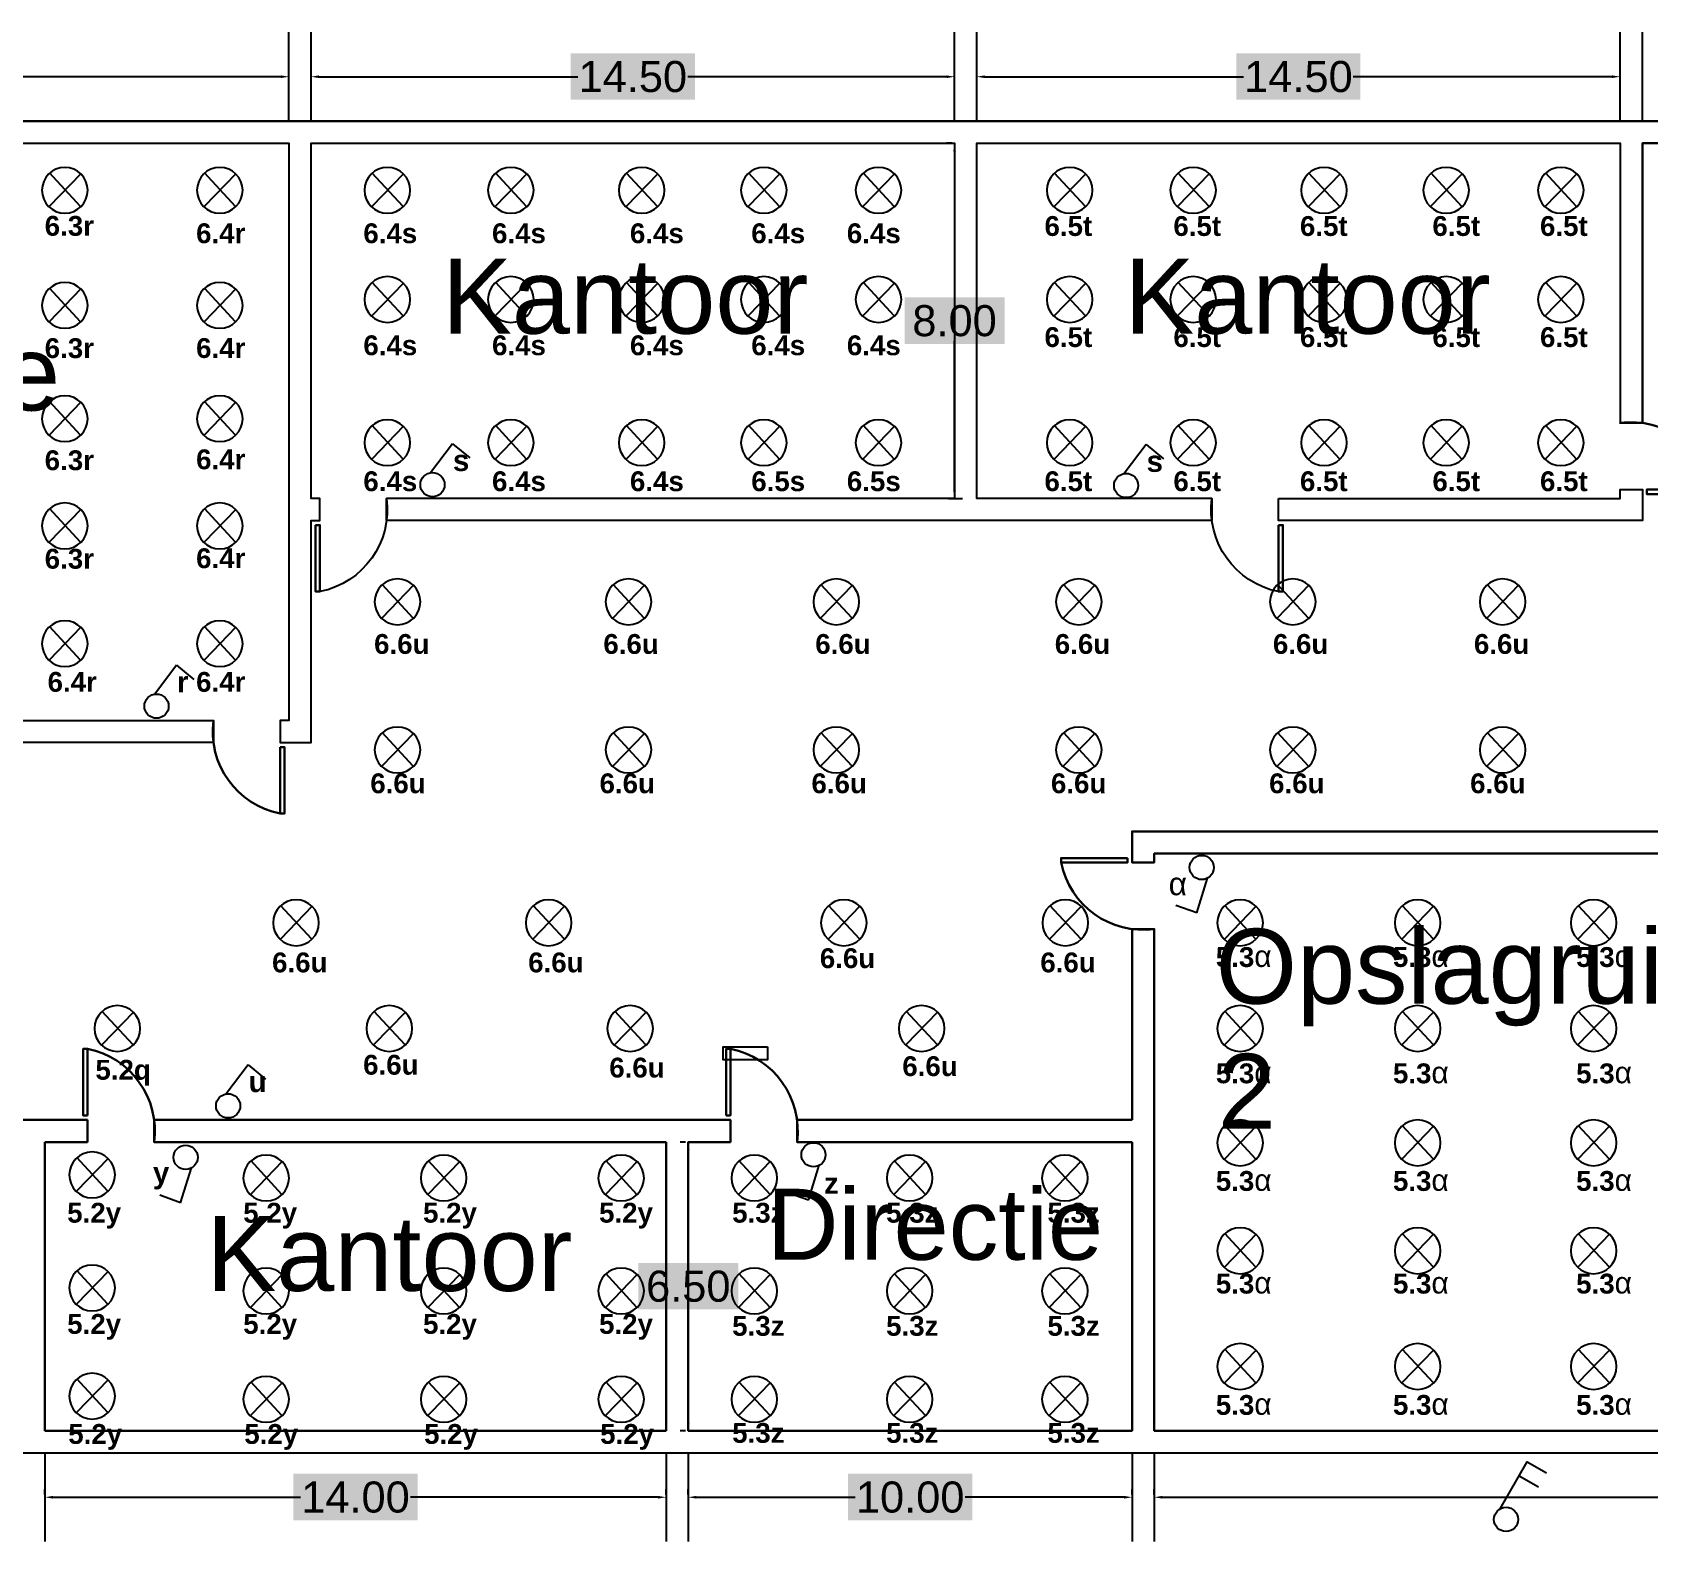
# Model space of a CAD drawing. Header units: inches. Extents: x 13 to 217, y 23 to 57.
# Drawn here: x 159.13 to 195.55, y 23.48 to 57.48 of the extents above; entities that cross this region are included whole.
import ezdxf

# ---------------------------------------------------------------- set-up
doc = ezdxf.new("R2010")
doc.units = ezdxf.units.IN
doc.header["$MEASUREMENT"] = 0
for name, color, linetype in [('Layer1', 250, 'Continuous'), ('Layer2', 3, 'Continuous'), ('Layer3', 140, 'Continuous')]:
    doc.layers.add(name, color=color, linetype=linetype)
doc.styles.get("Standard").update_dxf_attribs({"font": 'arial.ttf'})
doc.dimstyles.get("Standard").update_dxf_attribs({"dimtxt": 0.7, "dimasz": 0.18, "dimexe": 0.18, "dimexo": 0.0625, "dimgap": 0.09, "dimtad": 0, "dimtih": 1, "dimtoh": 1, "dimzin": 0, "dimdsep": 46, "dimtxsty": 'Standard', "dimcen": 0.09, "dimclrt": 250, "dimadec": 0, "dimazin": 0, "dimtfac": 1, "dimtofl": 0, "dimtmove": 0, "dimatfit": 3, "dimfxl": 1, "dimtfill": 2, "dimtfillclr": 1, "dimtolj": 1, "dimtzin": 0, "dimarcsym": 0})

# ---------------------------------------------------------------- blocks, each defined once
blk = doc.blocks.new('*D7')
at = {"layer": 'Defpoints', "color": 0, "transparency": 16777216}
for p in [(159.412, 24.479), (173.412, 24.479), (173.412, 24.479)]:
    blk.add_point(p, dxfattribs=at)
at = {"layer": 'Layer2', "color": 0, "lineweight": -2, "transparency": 16777216}
for p, q in [((159.412, 24.541), (159.412, 24.659)), ((159.592, 24.479), (165.175, 24.479)), ((173.232, 24.479), (167.649, 24.479)), ((173.412, 24.541), (173.412, 24.659))]:
    blk.add_line(p, q, dxfattribs=at)
at = {"layer": 'Layer2', "color": 0, "transparency": 16777216}
for points in [[(159.592, 24.509), (159.592, 24.449), (159.412, 24.479)], [(173.232, 24.509), (173.232, 24.449), (173.412, 24.479)]]:
    blk.add_solid(points, dxfattribs=at)
at = {"layer": 'Layer2', "color": 250, "transparency": 16777216, "insert": (166.412, 24.479), "char_height": 0.7, "attachment_point": 5, "bg_fill": 1, "box_fill_scale": 1.25, "bg_fill_color": 1, "bg_fill_transparency": 0}
blk.add_mtext('\\A1;14.00', dxfattribs=at)
blk = doc.blocks.new('*D8')
at = {"layer": 'Defpoints', "color": 0, "transparency": 16777216}
for p in [(173.912, 24.479), (183.912, 24.479), (183.912, 24.479)]:
    blk.add_point(p, dxfattribs=at)
at = {"layer": 'Layer2', "color": 0, "lineweight": -2, "transparency": 16777216}
for p, q in [((173.912, 24.541), (173.912, 24.659)), ((174.092, 24.479), (177.675, 24.479)), ((183.732, 24.479), (180.149, 24.479)), ((183.912, 24.541), (183.912, 24.659))]:
    blk.add_line(p, q, dxfattribs=at)
at = {"layer": 'Layer2', "color": 0, "transparency": 16777216}
for points in [[(174.092, 24.509), (174.092, 24.449), (173.912, 24.479)], [(183.732, 24.509), (183.732, 24.449), (183.912, 24.479)]]:
    blk.add_solid(points, dxfattribs=at)
at = {"layer": 'Layer2', "color": 250, "transparency": 16777216, "insert": (178.912, 24.479), "char_height": 0.7, "attachment_point": 5, "bg_fill": 1, "box_fill_scale": 1.25, "bg_fill_color": 1, "bg_fill_transparency": 0}
blk.add_mtext('\\A1;10.00', dxfattribs=at)
blk = doc.blocks.new('*D9')
at = {"layer": 'Defpoints', "color": 0, "transparency": 16777216}
for p in [(184.412, 24.479), (214.412, 24.479), (214.412, 24.479)]:
    blk.add_point(p, dxfattribs=at)
at = {"layer": 'Layer2', "color": 0, "lineweight": -2, "transparency": 16777216}
for p, q in [((184.412, 24.541), (184.412, 24.659)), ((184.592, 24.479), (198.142, 24.479)), ((214.232, 24.479), (200.681, 24.479)), ((214.412, 24.541), (214.412, 24.659))]:
    blk.add_line(p, q, dxfattribs=at)
at = {"layer": 'Layer2', "color": 0, "transparency": 16777216}
for points in [[(184.592, 24.509), (184.592, 24.449), (184.412, 24.479)], [(214.232, 24.509), (214.232, 24.449), (214.412, 24.479)]]:
    blk.add_solid(points, dxfattribs=at)
at = {"layer": 'Layer2', "color": 250, "transparency": 16777216, "insert": (199.412, 24.479), "char_height": 0.7, "attachment_point": 5, "bg_fill": 1, "box_fill_scale": 1.25, "bg_fill_color": 1, "bg_fill_transparency": 0}
blk.add_mtext('\\A1;30.00', dxfattribs=at)
blk = doc.blocks.new('*D14')
at = {"layer": 'Defpoints', "color": 0, "transparency": 16777216}
for p in [(180.412, 56.479), (180.412, 56.479), (194.912, 56.479)]:
    blk.add_point(p, dxfattribs=at)
at = {"layer": 'Layer2', "color": 0, "lineweight": -2, "transparency": 16777216}
for p, q in [((180.412, 56.541), (180.412, 56.659)), ((180.592, 56.479), (186.425, 56.479)), ((194.732, 56.479), (188.899, 56.479)), ((194.912, 56.541), (194.912, 56.659))]:
    blk.add_line(p, q, dxfattribs=at)
at = {"layer": 'Layer2', "color": 0, "transparency": 16777216}
for points in [[(180.592, 56.509), (180.592, 56.449), (180.412, 56.479)], [(194.732, 56.509), (194.732, 56.449), (194.912, 56.479)]]:
    blk.add_solid(points, dxfattribs=at)
at = {"layer": 'Layer2', "color": 250, "transparency": 16777216, "insert": (187.662, 56.479), "char_height": 0.7, "attachment_point": 5, "bg_fill": 1, "box_fill_scale": 1.25, "bg_fill_color": 1, "bg_fill_transparency": 0}
blk.add_mtext('\\A1;14.50', dxfattribs=at)
blk = doc.blocks.new('*D15')
at = {"layer": 'Defpoints', "color": 0, "transparency": 16777216}
for p in [(165.412, 56.479), (165.412, 56.479), (179.912, 56.479)]:
    blk.add_point(p, dxfattribs=at)
at = {"layer": 'Layer2', "color": 0, "lineweight": -2, "transparency": 16777216}
for p, q in [((165.412, 56.541), (165.412, 56.659)), ((165.592, 56.479), (171.425, 56.479)), ((179.732, 56.479), (173.899, 56.479)), ((179.912, 56.541), (179.912, 56.659))]:
    blk.add_line(p, q, dxfattribs=at)
at = {"layer": 'Layer2', "color": 0, "transparency": 16777216}
for points in [[(165.592, 56.509), (165.592, 56.449), (165.412, 56.479)], [(179.732, 56.509), (179.732, 56.449), (179.912, 56.479)]]:
    blk.add_solid(points, dxfattribs=at)
at = {"layer": 'Layer2', "color": 250, "transparency": 16777216, "insert": (172.662, 56.479), "char_height": 0.7, "attachment_point": 5, "bg_fill": 1, "box_fill_scale": 1.25, "bg_fill_color": 1, "bg_fill_transparency": 0}
blk.add_mtext('\\A1;14.50', dxfattribs=at)
blk = doc.blocks.new('*D16')
at = {"layer": 'Defpoints', "color": 0, "transparency": 16777216}
for p in [(140.412, 56.479), (140.412, 56.479), (164.912, 56.479)]:
    blk.add_point(p, dxfattribs=at)
at = {"layer": 'Layer2', "color": 0, "lineweight": -2, "transparency": 16777216}
for p, q in [((140.412, 56.541), (140.412, 56.659)), ((140.592, 56.479), (151.386, 56.479)), ((164.732, 56.479), (153.937, 56.479)), ((164.912, 56.541), (164.912, 56.659))]:
    blk.add_line(p, q, dxfattribs=at)
at = {"layer": 'Layer2', "color": 0, "transparency": 16777216}
for points in [[(140.592, 56.509), (140.592, 56.449), (140.412, 56.479)], [(164.732, 56.509), (164.732, 56.449), (164.912, 56.479)]]:
    blk.add_solid(points, dxfattribs=at)
at = {"layer": 'Layer2', "color": 250, "transparency": 16777216, "insert": (152.662, 56.479), "char_height": 0.7, "attachment_point": 5, "bg_fill": 1, "box_fill_scale": 1.25, "bg_fill_color": 1, "bg_fill_transparency": 0}
blk.add_mtext('\\A1;24.50', dxfattribs=at)
blk = doc.blocks.new('*D38')
at = {"layer": 'Defpoints', "color": 0, "transparency": 16777216}
for p in [(179.912, 54.979), (179.912, 54.979), (179.712, 46.979)]:
    blk.add_point(p, dxfattribs=at)
at = {"layer": 'Layer2', "color": 0, "lineweight": -2, "transparency": 16777216}
for p, q in [((179.849, 54.979), (179.732, 54.979)), ((179.912, 54.799), (179.912, 51.426)), ((179.912, 47.159), (179.912, 50.531)), ((179.774, 46.979), (180.092, 46.979))]:
    blk.add_line(p, q, dxfattribs=at)
at = {"layer": 'Layer2', "color": 0, "transparency": 16777216}
for points in [[(179.882, 54.799), (179.942, 54.799), (179.912, 54.979)], [(179.882, 47.159), (179.942, 47.159), (179.912, 46.979)]]:
    blk.add_solid(points, dxfattribs=at)
at = {"layer": 'Layer2', "color": 250, "transparency": 16777216, "insert": (179.912, 50.979), "char_height": 0.7, "attachment_point": 5, "bg_fill": 1, "box_fill_scale": 1.25, "bg_fill_color": 1, "bg_fill_transparency": 0}
blk.add_mtext('\\A1;8.00', dxfattribs=at)
blk = doc.blocks.new('*D39')
at = {"layer": 'Defpoints', "color": 0, "transparency": 16777216}
for p in [(173.912, 32.479), (173.912, 25.979), (173.912, 25.979)]:
    blk.add_point(p, dxfattribs=at)
at = {"layer": 'Layer2', "color": 0, "lineweight": -2, "transparency": 16777216}
for p, q in [((173.849, 32.479), (173.732, 32.479)), ((173.912, 32.299), (173.912, 29.676)), ((173.912, 26.159), (173.912, 28.781)), ((173.849, 25.979), (173.732, 25.979))]:
    blk.add_line(p, q, dxfattribs=at)
at = {"layer": 'Layer2', "color": 0, "transparency": 16777216}
for points in [[(173.882, 32.299), (173.942, 32.299), (173.912, 32.479)], [(173.882, 26.159), (173.942, 26.159), (173.912, 25.979)]]:
    blk.add_solid(points, dxfattribs=at)
at = {"layer": 'Layer2', "color": 250, "transparency": 16777216, "insert": (173.912, 29.229), "char_height": 0.7, "attachment_point": 5, "bg_fill": 1, "box_fill_scale": 1.25, "bg_fill_color": 1, "bg_fill_transparency": 0}
blk.add_mtext('\\A1;6.50', dxfattribs=at)
blk = doc.blocks.new('lamp')
at = {"layer": 'Layer2'}
for p, q in [((17.701, 64.269), (18.223, 63.728)), ((17.705, 63.728), (18.219, 64.283)), ((17.965, 64.374), (17.965, 64.374)), ((17.965, 63.62), (17.965, 63.62)), ((17.965, 63.62), (17.965, 63.62))]:
    blk.add_line(p, q, dxfattribs=at)
blk.add_circle((17.965, 63.997), 0.377, dxfattribs=at)
blk = doc.blocks.new('c')
at = {"color": 114, "true_color": 0x139b48}
blk.add_line((52.536, 22.732), (52.156, 22.005), dxfattribs=at)
at = {"layer": 'Layer3', "color": 114, "true_color": 0x139b48}
blk.add_line((52.536, 22.732), (52.969, 22.482), dxfattribs=at)
blk.add_circle((52.241, 21.748), 0.273, dxfattribs=at)

msp = doc.modelspace()

# ---------------------------------------------------------------- linework, layer by layer
for p, q in [((164.912, 55.479), (164.912, 57.479)), ((165.412, 55.479), (165.412, 57.479)), ((179.912, 55.479), (179.912, 57.479)), ((180.412, 55.479), (180.412, 57.479)), ((194.912, 55.479), (194.912, 57.479)), ((195.412, 55.479), (195.412, 57.479)), ((159.412, 25.479), (159.412, 23.479)), ((173.412, 25.479), (173.412, 23.479)), ((173.912, 25.479), (173.912, 23.479)), ((183.912, 25.479), (183.912, 23.479)), ((184.412, 25.479), (184.412, 23.479))]:
    msp.add_line(p, q)
at = {"lineweight": 30}
for p, q in [((160.374, 32.979), (158.912, 32.979)), ((160.374, 32.479), (160.374, 32.979)), ((159.412, 25.979), (159.412, 32.479)), ((159.412, 32.479), (160.374, 32.479)), ((161.874, 32.479), (164.412, 32.479)), ((164.412, 32.479), (173.412, 32.479)), ((173.412, 32.479), (173.412, 25.979)), ((170.311, 25.979), (159.412, 25.979)), ((173.412, 25.979), (170.311, 25.979)), ((183.912, 25.979), (173.912, 25.979))]:
    msp.add_line(p, q, dxfattribs=at)
for points in [[(15.412, 54.979), (15.412, 48.979), (24.617, 48.979), (24.617, 48.479), (15.412, 48.479), (15.412, 43.979), (14.912, 43.979), (14.912, 55.479), (214.912, 55.479), (214.912, 44.479), (214.412, 44.479), (214.412, 49.479), (208.862, 49.479), (208.862, 49.979, -0.395447), (207.362, 47.879), (207.362, 49.379), (207.262, 49.379), (207.262, 47.879), (207.362, 47.879)], [(206.462, 47.879, -0.395447), (204.962, 49.979), (204.962, 49.479), (199.412, 49.479), (198.912, 49.479), (198.912, 54.979), (195.412, 54.979), (195.412, 48.679), (194.912, 48.679, -0.395447), (197.012, 47.179), (195.512, 47.179), (195.512, 47.079), (197.012, 47.079), (197.012, 47.179)], [(200.811, 33.429), (200.811, 38.979), (201.011, 38.979), (201.011, 39.479), (183.912, 39.479), (183.912, 38.979), (183.912, 38.779), (184.412, 38.779), (184.412, 38.979), (200.311, 38.979), (200.311, 33.429), (200.811, 33.429, 0.395447), (198.711, 31.929)], [(160.374, 34.579, -0.395447), (161.874, 32.479), (161.874, 32.979), (163.912, 32.979), (164.412, 32.979), (174.662, 32.979), (174.862, 32.979), (174.862, 32.479), (174.662, 32.479), (173.912, 32.479), (173.912, 25.979), (183.912, 25.979), (183.912, 32.479)]]:
    msp.add_lwpolyline(points, format="xyb", dxfattribs=at)
for points in [[(140.412, 43.679), (140.412, 46.479), (140.412, 54.979), (164.912, 54.979), (164.912, 41.979), (164.712, 41.979), (164.712, 41.479), (165.412, 41.479), (165.412, 46.479), (165.612, 46.479), (165.612, 46.979), (165.412, 46.979), (165.412, 54.979), (179.912, 54.979), (179.912, 46.979), (179.712, 46.979), (167.112, 46.979, -0.395447), (165.612, 44.879)], [(187.212, 44.879, -0.395447), (185.712, 46.979), (185.712, 46.479), (180.412, 46.479), (179.712, 46.479), (167.112, 46.479), (167.112, 46.979)], [(13.312, 43.879, 0.395447), (15.412, 42.379), (14.912, 42.379), (14.912, 38.679), (14.912, 37.179), (14.912, 25.479), (172.709, 25.479), (202.709, 25.479), (214.912, 25.479), (214.912, 42.979), (214.412, 42.979, 0.395447), (216.512, 44.479)]]:
    msp.add_lwpolyline(points, format="xyb")
msp.add_lwpolyline([(185.712, 46.979), (180.412, 46.979), (180.412, 54.979), (194.912, 54.979), (194.912, 48.679)])
for points in [[(187.212, 46.979), (194.912, 46.979), (194.912, 47.179), (195.412, 47.179), (195.412, 46.479), (187.912, 46.479), (187.212, 46.479)], [(140.412, 42.179), (140.412, 41.979), (163.212, 41.979), (163.212, 41.479), (140.412, 41.479), (139.912, 41.479), (139.912, 42.179)], [(175.697, 34.629), (175.697, 34.329), (174.697, 34.329), (174.697, 34.629)]]:
    msp.add_lwpolyline(points, close=True)
for points in [[(165.512, 46.379), (165.512, 44.879), (165.612, 44.879), (165.612, 46.379), (165.512, 46.379)], [(187.212, 46.379), (187.212, 44.879), (187.312, 44.879), (187.312, 46.379), (187.212, 46.379)], [(164.712, 41.379), (164.712, 39.879), (164.812, 39.879), (164.812, 41.379), (164.712, 41.379)], [(183.812, 38.879), (182.312, 38.879), (182.312, 38.779), (183.812, 38.779), (183.812, 38.879)], [(183.912, 32.979), (183.912, 37.279), (184.412, 37.279), (184.412, 25.979), (200.311, 25.979), (190.311, 25.979), (184.412, 25.979)], [(183.912, 32.979), (176.362, 32.979), (176.362, 32.479), (183.912, 32.479)]]:
    msp.add_lwpolyline(points, dxfattribs=at)
for points in [[(160.374, 33.079), (160.374, 34.579), (160.274, 34.579), (160.274, 33.079)], [(174.762, 33.079), (174.862, 33.079), (174.862, 34.579), (174.762, 34.579)]]:
    msp.add_lwpolyline(points, close=True, dxfattribs=at)
for centre, start, end in [((165.082, 41.729), 172.3853, 258.6901), ((184.162, 39.149), 191.3099, 277.6147), ((174.492, 32.729), 352.3853, 78.6901)]:
    msp.add_arc(centre, 1.887, start, end, dxfattribs=at)
at = {"layer": 'Layer3'}
msp.add_line((192.636, 24.962), (193.069, 24.712), dxfattribs=at)
msp.add_lwpolyline([(192.205, 24.215), (192.819, 25.278), (193.252, 25.028)], dxfattribs=at)
msp.add_circle((192.341, 23.979), 0.273, dxfattribs=at)

# ---------------------------------------------------------------- block references
at = {"zscale": 1.368883222726379}
for p, xscale, yscale, rotation in [((184.454, -33.684), -1.368883222726379, 1.368883222726379, 359.9999999999972), ((187.946, -33.684), -1.368883222726379, 1.368883222726379, 359.9999999999972), ((191.723, -33.684), -1.368883222726379, 1.368883222726379, 359.9999999999972), ((194.505, -33.684), -1.368883222726379, 1.368883222726379, 359.9999999999972), ((197.455, -33.684), -1.368883222726379, 1.368883222726379, 359.9999999999972), ((200.206, -33.684), -1.368883222726379, 1.368883222726379, 359.9999999999972), ((202.79, -33.684), -1.368883222726379, 1.368883222726379, 359.9999999999972), ((207.1, -33.684), -1.368883222726379, 1.368883222726379, 359.9999999999972), ((209.883, -33.684), -1.368883222726379, 1.368883222726379, 359.9999999999972), ((212.832, -33.684), -1.368883222726379, 1.368883222726379, 359.9999999999972), ((215.584, -33.684), -1.368883222726379, 1.368883222726379, 359.9999999999972), ((218.167, -33.684), -1.368883222726379, 1.368883222726379, 359.9999999999972), ((184.454, -36.277), -1.368883222726379, 1.368883222726379, 359.9999999999972), ((187.946, -36.277), -1.368883222726379, 1.368883222726379, 359.9999999999972), ((191.723, -36.145), -1.368883222726379, 1.368883222726379, 359.9999999999972), ((194.505, -36.145), -1.368883222726379, 1.368883222726379, 359.9999999999972), ((197.455, -36.145), -1.368883222726379, 1.368883222726379, 359.9999999999972), ((200.206, -36.145), -1.368883222726379, 1.368883222726379, 359.9999999999972), ((202.79, -36.145), -1.368883222726379, 1.368883222726379, 359.9999999999972), ((207.1, -36.145), -1.368883222726379, 1.368883222726379, 359.9999999999972), ((209.883, -36.145), -1.368883222726379, 1.368883222726379, 359.9999999999972), ((212.832, -36.145), -1.368883222726379, 1.368883222726379, 359.9999999999972), ((215.584, -36.145), -1.368883222726379, 1.368883222726379, 359.9999999999972), ((218.167, -36.145), -1.368883222726379, 1.368883222726379, 359.9999999999972), ((184.454, -38.83), -1.368883222726379, 1.368883222726379, 359.9999999999972), ((187.946, -38.83), -1.368883222726379, 1.368883222726379, 359.9999999999972), ((191.723, -39.37), -1.368883222726379, 1.368883222726379, 359.9999999999972), ((194.505, -39.37), -1.368883222726379, 1.368883222726379, 359.9999999999972), ((197.455, -39.37), -1.368883222726379, 1.368883222726379, 359.9999999999972), ((200.206, -39.37), -1.368883222726379, 1.368883222726379, 359.9999999999972), ((202.79, -39.37), -1.368883222726379, 1.368883222726379, 359.9999999999972), ((207.1, -39.37), -1.368883222726379, 1.368883222726379, 359.9999999999972), ((209.883, -39.37), -1.368883222726379, 1.368883222726379, 359.9999999999972), ((212.832, -39.37), -1.368883222726379, 1.368883222726379, 359.9999999999972), ((215.584, -39.37), -1.368883222726379, 1.368883222726379, 359.9999999999972), ((218.167, -39.37), -1.368883222726379, 1.368883222726379, 359.9999999999972), ((184.454, -41.244), -1.368883222726379, 1.368883222726379, 359.9999999999972), ((187.946, -41.244), -1.368883222726379, 1.368883222726379, 359.9999999999972), ((191.951, -42.954), -1.36888322272638, 1.36888322272638, 359.999999999997), ((197.156, -42.954), -1.36888322272638, 1.36888322272638, 359.999999999997), ((201.84, -42.954), -1.36888322272638, 1.36888322272638, 359.999999999997), ((207.305, -42.954), -1.36888322272638, 1.36888322272638, 359.999999999997), ((212.128, -42.954), -1.36888322272638, 1.36888322272638, 359.999999999997), ((216.855, -42.954), -1.36888322272638, 1.36888322272638, 359.999999999997), ((184.454, -43.898), -1.368883222726379, 1.368883222726379, 359.9999999999972), ((187.946, -43.898), -1.368883222726379, 1.368883222726379, 359.9999999999972), ((191.951, -46.291), -1.36888322272638, 1.36888322272638, 359.999999999997), ((197.156, -46.291), -1.36888322272638, 1.36888322272638, 359.999999999997), ((201.84, -46.291), -1.36888322272638, 1.36888322272638, 359.999999999997), ((207.305, -46.291), -1.36888322272638, 1.36888322272638, 359.999999999997), ((212.128, -46.291), -1.36888322272638, 1.36888322272638, 359.999999999997), ((216.855, -46.291), -1.36888322272638, 1.36888322272638, 359.999999999997), ((189.665, -50.184), -1.36888322272638, 1.36888322272638, 359.999999999997), ((195.356, -50.184), -1.36888322272638, 1.36888322272638, 359.999999999997), ((202.01, -50.184), -1.36888322272638, 1.36888322272638, 359.999999999997), ((207, -50.184), -1.36888322272638, 1.36888322272638, 359.999999999997), ((210.94, -50.184), -1.36888322272638, 1.36888322272638, 359.999999999997), ((214.94, -50.184), -1.36888322272638, 1.36888322272638, 359.999999999997), ((218.906, -50.184), -1.36888322272638, 1.36888322272638, 359.999999999997), ((185.637, -52.567), -1.36888322272638, 1.36888322272638, 359.999999999997), ((191.766, -52.567), -1.36888322272638, 1.36888322272638, 359.999999999997), ((197.194, -52.567), -1.36888322272638, 1.36888322272638, 359.999999999997), ((203.761, -52.567), -1.36888322272638, 1.36888322272638, 359.999999999997), ((210.94, -52.567), -1.36888322272638, 1.36888322272638, 359.999999999997), ((214.94, -52.567), -1.36888322272638, 1.36888322272638, 359.999999999997), ((218.906, -52.567), -1.36888322272638, 1.36888322272638, 359.999999999997), ((210.94, -55.141), -1.36888322272638, 1.36888322272638, 359.999999999997), ((214.94, -55.141), -1.36888322272638, 1.36888322272638, 359.999999999997), ((218.906, -55.141), -1.36888322272638, 1.36888322272638, 359.999999999997), ((185.069, -55.864), -1.36888322272638, 1.36888322272638, 359.999999999997), ((188.991, -55.934), -1.368883222726379, 1.368883222726379, 359.999999999997), ((192.991, -55.934), -1.368883222726379, 1.368883222726379, 359.999999999997), ((196.991, -55.934), -1.368883222726379, 1.368883222726379, 359.999999999997), ((199.991, -55.934), -1.368883222726379, 1.368883222726379, 359.999999999997), ((203.491, -55.934), -1.368883222726379, 1.368883222726379, 359.999999999997), ((206.991, -55.934), -1.368883222726379, 1.368883222726379, 359.999999999997), ((210.94, -57.573), -1.36888322272638, 1.36888322272638, 359.999999999997), ((214.94, -57.573), -1.36888322272638, 1.36888322272638, 359.999999999997), ((218.906, -57.573), -1.36888322272638, 1.36888322272638, 359.999999999997), ((185.069, -58.41), -1.36888322272638, 1.36888322272638, 359.999999999997), ((188.991, -58.479), -1.368883222726379, 1.368883222726379, 359.999999999997), ((192.991, -58.479), -1.368883222726379, 1.368883222726379, 359.999999999997), ((196.991, -58.479), -1.368883222726379, 1.368883222726379, 359.999999999997), ((199.991, -58.479), -1.368883222726379, 1.368883222726379, 359.999999999997), ((203.491, -58.479), -1.368883222726379, 1.368883222726379, 359.999999999997), ((206.991, -58.479), -1.368883222726379, 1.368883222726379, 359.999999999997), ((210.94, -60.181), -1.36888322272638, 1.36888322272638, 359.999999999997), ((214.94, -60.181), -1.36888322272638, 1.36888322272638, 359.999999999997), ((218.906, -60.181), -1.36888322272638, 1.36888322272638, 359.999999999997), ((185.069, -60.849), -1.36888322272638, 1.36888322272638, 359.999999999997), ((188.991, -60.919), -1.368883222726379, 1.368883222726379, 359.999999999997), ((192.991, -60.919), -1.368883222726379, 1.368883222726379, 359.999999999997), ((196.991, -60.919), -1.368883222726379, 1.368883222726379, 359.999999999997), ((199.991, -60.919), -1.368883222726379, 1.368883222726379, 359.999999999997), ((203.491, -60.919), -1.368883222726379, 1.368883222726379, 359.999999999997), ((206.991, -60.919), -1.368883222726379, 1.368883222726379, 359.999999999997)]:
    msp.add_blockref('lamp', p, dxfattribs=dict(at, xscale=xscale, yscale=yscale, rotation=rotation))
for p, rotation in [((113.028, 34.481), 350.4785670329754), ((128.66, 34.463), 350.4785670329754), ((106.809, 29.493), 350.4785670329754), ((232.927, 69.507), 190.4244637431981), ((108.423, 20.489), 350.4785670329754), ((210.027, 62.977), 190.4244637431981), ((224.176, 63.035), 190.4244637431981)]:
    msp.add_blockref('c', p, dxfattribs=dict(rotation=rotation))

# ---------------------------------------------------------------- texts
at = {"attachment_point": 1}
for s, width, gutter_width, insert, char_height in [('{\\fArial|b1|i0|c0|p34;\\C85;\\c4766296;6.3r}', 4.68792, 2.233, (159.408, 53.343), 0.44667), ('{\\fArial|b1|i0|c0|p34;\\C85;\\c4766296;6.4r}', 4.68792, 2.233, (162.82, 53.176), 0.44667), ('{\\fArial|b1|i0|c0|p34;\\C85;\\c4766296;6.4s}', 4.68792, 2.233, (166.589, 53.176), 0.44667), ('{\\fArial|b1|i0|c0|p34;\\C85;\\c4766296;6.4s}', 4.68792, 2.233, (169.489, 53.176), 0.44667), ('{\\fArial|b1|i0|c0|p34;\\C85;\\c4766296;6.4s}', 4.68792, 2.233, (172.597, 53.176), 0.44667), ('{\\fArial|b1|i0|c0|p34;\\C85;\\c4766296;6.4s}', 4.68792, 2.233, (175.331, 53.176), 0.44667), ('{\\fArial|b1|i0|c0|p34;\\C85;\\c4766296;6.4s}', 4.68792, 2.233, (177.485, 53.176), 0.44667), ('{\\fArial|b1|i0|c0|p34;\\C85;\\c4766296;6.5t}', 4.68792, 2.233, (181.939, 53.339), 0.44667), ('{\\fArial|b1|i0|c0|p34;\\C85;\\c4766296;6.5t}', 4.68792, 2.233, (184.844, 53.339), 0.44667), ('{\\fArial|b1|i0|c0|p34;\\C85;\\c4766296;6.5t}', 4.68792, 2.233, (187.696, 53.339), 0.44667), ('{\\fArial|b1|i0|c0|p34;\\C85;\\c4766296;6.5t}', 4.68792, 2.233, (190.681, 53.339), 0.44667), ('{\\fArial|b1|i0|c0|p34;\\C85;\\c4766296;6.5t}', 4.68792, 2.233, (193.106, 53.339), 0.44667), ('{\\fArial|b1|i0|c0|p34;\\C85;\\c4766296;6.4s}', 4.68792, 2.233, (166.589, 50.652), 0.44667), ('{\\fArial|b1|i0|c0|p34;\\C85;\\c4766296;6.4s}', 4.68792, 2.233, (169.489, 50.652), 0.44667), ('{\\fArial|b1|i0|c0|p34;\\C85;\\c4766296;6.4s}', 4.68792, 2.233, (172.597, 50.652), 0.44667), ('{\\fArial|b1|i0|c0|p34;\\C85;\\c4766296;6.4s}', 4.68792, 2.233, (175.331, 50.652), 0.44667), ('{\\fArial|b1|i0|c0|p34;\\C85;\\c4766296;6.4s}', 4.68792, 2.233, (177.485, 50.652), 0.44667), ('{\\fArial|b1|i0|c0|p34;\\C85;\\c4766296;6.5t}', 4.68792, 2.233, (181.939, 50.837), 0.44667), ('{\\fArial|b1|i0|c0|p34;\\C85;\\c4766296;6.5t}', 4.68792, 2.233, (184.844, 50.837), 0.44667), ('{\\fArial|b1|i0|c0|p34;\\C85;\\c4766296;6.5t}', 4.68792, 2.233, (187.696, 50.837), 0.44667), ('{\\fArial|b1|i0|c0|p34;\\C85;\\c4766296;6.5t}', 4.68792, 2.233, (190.681, 50.837), 0.44667), ('{\\fArial|b1|i0|c0|p34;\\C85;\\c4766296;6.5t}', 4.68792, 2.233, (193.106, 50.837), 0.44667), ('{\\fArial|b1|i0|c0|p34;\\C85;\\c4766296;6.3r}', 4.68792, 2.233, (159.408, 50.588), 0.44667), ('{\\fArial|b1|i0|c0|p34;\\C85;\\c4766296;6.4r}', 4.68792, 2.233, (162.82, 50.59), 0.44667), ('{\\fArial|b1|i0|c0|p34;\\C85;\\c4766296;6.4r}', 4.68792, 2.233, (162.82, 48.083), 0.44667), ('{\\fArial|b1|i0|c0|p34;\\C85;\\c4766296;6.3r}', 4.68792, 2.233, (159.408, 48.063), 0.44667), ('{\\fArial|b1|i0|c0|p34;\\C114;\\c4758291;s}', 4.84335, 2.373, (168.608, 48.071), 0.47458), ('{\\fArial|b1|i0|c0|p34;\\C114;\\c4758291;s}', 4.84335, 2.373, (184.24, 48.052), 0.47458), ('{\\fArial|b1|i0|c0|p34;\\C85;\\c4766296;6.4s}', 4.68792, 2.233, (166.589, 47.59), 0.44667), ('{\\fArial|b1|i0|c0|p34;\\C85;\\c4766296;6.4s}', 4.68792, 2.233, (169.489, 47.59), 0.44667), ('{\\fArial|b1|i0|c0|p34;\\C85;\\c4766296;6.4s}', 4.68792, 2.233, (172.597, 47.59), 0.44667), ('{\\fArial|b1|i0|c0|p34;\\C85;\\c4766296;6.5s}', 4.68792, 2.233, (175.331, 47.59), 0.44667), ('{\\fArial|b1|i0|c0|p34;\\C85;\\c4766296;6.5s}', 4.68792, 2.233, (177.485, 47.59), 0.44667), ('{\\fArial|b1|i0|c0|p34;\\C85;\\c4766296;6.5t}', 4.68792, 2.233, (181.939, 47.59), 0.44667), ('{\\fArial|b1|i0|c0|p34;\\C85;\\c4766296;6.5t}', 4.68792, 2.233, (184.844, 47.59), 0.44667), ('{\\fArial|b1|i0|c0|p34;\\C85;\\c4766296;6.5t}', 4.68792, 2.233, (187.696, 47.59), 0.44667), ('{\\fArial|b1|i0|c0|p34;\\C85;\\c4766296;6.5t}', 4.68792, 2.233, (190.681, 47.59), 0.44667), ('{\\fArial|b1|i0|c0|p34;\\C85;\\c4766296;6.5t}', 4.68792, 2.233, (193.106, 47.59), 0.44667), ('{\\fArial|b1|i0|c0|p34;\\C85;\\c4766296;6.3r}', 4.68792, 2.233, (159.408, 45.844), 0.44667), ('{\\fArial|b1|i0|c0|p34;\\C85;\\c4766296;6.4r}', 4.68792, 2.233, (162.82, 45.855), 0.44667), ('{\\fArial|b1|i0|c0|p34;\\C85;\\c4766296;6.6u}', 4.68792, 2.233, (166.831, 43.924), 0.44667), ('{\\fArial|b1|i0|c0|p34;\\C85;\\c4766296;6.6u}', 4.68792, 2.233, (171.998, 43.924), 0.44667), ('{\\fArial|b1|i0|c0|p34;\\C85;\\c4766296;6.6u}', 4.68792, 2.233, (176.773, 43.924), 0.44667), ('{\\fArial|b1|i0|c0|p34;\\C85;\\c4766296;6.6u}', 4.68792, 2.233, (182.171, 43.924), 0.44667), ('{\\fArial|b1|i0|c0|p34;\\C85;\\c4766296;6.6u}', 4.68792, 2.233, (187.087, 43.924), 0.44667), ('{\\fArial|b1|i0|c0|p34;\\C85;\\c4766296;6.6u}', 4.68792, 2.233, (191.617, 43.924), 0.44667), ('{\\fArial|b1|i0|c0|p34;\\C85;\\c4766296;6.4r}', 4.68792, 2.233, (159.473, 43.07), 0.44667), ('{\\fArial|b1|i0|c0|p34;\\C85;\\c4766296;6.4r}', 4.68792, 2.233, (162.82, 43.07), 0.44667), ('{\\fArial|b1|i0|c0|p34;\\C114;\\c4758291;r}', 4.84335, 2.373, (162.388, 43.083), 0.47458), ('{\\fArial|b1|i0|c0|p34;\\C85;\\c4766296;6.6u}', 4.68792, 2.233, (166.745, 40.785), 0.44667), ('{\\fArial|b1|i0|c0|p34;\\C85;\\c4766296;6.6u}', 4.68792, 2.233, (171.912, 40.785), 0.44667), ('{\\fArial|b1|i0|c0|p34;\\C85;\\c4766296;6.6u}', 4.68792, 2.233, (176.687, 40.785), 0.44667), ('{\\fArial|b1|i0|c0|p34;\\C85;\\c4766296;6.6u}', 4.68792, 2.233, (182.085, 40.785), 0.44667), ('{\\fArial|b1|i0|c0|p34;\\C85;\\c4766296;6.6u}', 4.68792, 2.233, (187.001, 40.785), 0.44667), ('{\\fArial|b1|i0|c0|p34;\\C85;\\c4766296;6.6u}', 4.68792, 2.233, (191.531, 40.785), 0.44667), ('{\\H1.08333x;\\C114;\\c4758291;α}', 4.84335, 2.373, (184.737, 38.555), 0.47458), ('{\\fArial|b1|i0|c0|p34;\\C85;\\c4766296;6.6u}', 4.68792, 2.233, (176.876, 36.846), 0.44667), ('{\\fArial|b1|i0|c0|p34;\\C85;\\c4766296;5.3\\fArial|b0|i0|c0|p34;\\H1.08333x;α}', 4.68792, 2.233, (185.8, 36.909), 0.44667), ('{\\fArial|b1|i0|c0|p34;\\C85;\\c4766296;5.3\\fArial|b0|i0|c0|p34;\\H1.08333x;α}', 4.68792, 2.233, (189.792, 36.909), 0.44667), ('{\\fArial|b1|i0|c0|p34;\\C85;\\c4766296;5.3\\fArial|b0|i0|c0|p34;\\H1.08333x;α}', 4.68792, 2.233, (193.92, 36.909), 0.44667), ('{\\fArial|b1|i0|c0|p34;\\C85;\\c4766296;6.6u}', 4.68792, 2.233, (164.532, 36.75), 0.44667), ('{\\fArial|b1|i0|c0|p34;\\C85;\\c4766296;6.6u}', 4.68792, 2.233, (170.303, 36.75), 0.44667), ('{\\fArial|b1|i0|c0|p34;\\C85;\\c4766296;6.6u}', 4.68792, 2.233, (181.845, 36.75), 0.44667), ('{\\fArial|b1|i0|c0|p34;\\C85;\\c4766296;5.2q}', 4.68792, 2.233, (160.551, 34.332), 0.44667), ('{\\fArial|b1|i0|c0|p34;\\C85;\\c4766296;6.6u}', 4.68792, 2.233, (166.584, 34.445), 0.44667), ('{\\fArial|b1|i0|c0|p34;\\C85;\\c4766296;6.6u}', 4.68792, 2.233, (172.131, 34.381), 0.44667), ('{\\fArial|b1|i0|c0|p34;\\C85;\\c4766296;6.6u}', 4.68792, 2.233, (178.735, 34.413), 0.44667), ('{\\fArial|b1|i0|c0|p34;\\C85;\\c4766296;5.3\\fArial|b0|i0|c0|p34;\\H1.08333x;α}', 4.68792, 2.233, (185.8, 34.289), 0.44667), ('{\\fArial|b1|i0|c0|p34;\\C85;\\c4766296;5.3\\fArial|b0|i0|c0|p34;\\H1.08333x;α}', 4.68792, 2.233, (189.792, 34.289), 0.44667), ('{\\fArial|b1|i0|c0|p34;\\C85;\\c4766296;5.3\\fArial|b0|i0|c0|p34;\\H1.08333x;α}', 4.68792, 2.233, (193.92, 34.289), 0.44667), ('{\\fArial|b1|i0|c0|p34;\\C114;\\c4758291;u}', 4.84335, 2.373, (164.003, 34.079), 0.47458), ('{\\fArial|b1|i0|c0|p34;\\C114;\\c4758291;y}', 4.84335, 2.373, (161.847, 32.029), 0.47458), ('{\\fArial|b1|i0|c0|p34;\\C85;\\c4766296;5.3\\fArial|b0|i0|c0|p34;\\H1.08333x;α}', 4.68792, 2.233, (185.8, 31.865), 0.44667), ('{\\fArial|b1|i0|c0|p34;\\C85;\\c4766296;5.3\\fArial|b0|i0|c0|p34;\\H1.08333x;α}', 4.68792, 2.233, (189.792, 31.865), 0.44667), ('{\\fArial|b1|i0|c0|p34;\\C85;\\c4766296;5.3\\fArial|b0|i0|c0|p34;\\H1.08333x;α}', 4.68792, 2.233, (193.92, 31.865), 0.44667), ('{\\fArial|b1|i0|c0|p34;\\C114;\\c4758291;z}', 4.84335, 2.373, (176.97, 31.789), 0.47458), ('{\\fArial|b1|i0|c0|p34;\\C85;\\c4766296;5.2y}', 4.68792, 2.233, (159.915, 31.112), 0.44667), ('{\\fArial|b1|i0|c0|p34;\\C85;\\c4766296;5.2y}', 4.68792, 2.233, (163.882, 31.112), 0.44667), ('{\\fArial|b1|i0|c0|p34;\\C85;\\c4766296;5.2y}', 4.68792, 2.233, (167.934, 31.112), 0.44667), ('{\\fArial|b1|i0|c0|p34;\\C85;\\c4766296;5.2y}', 4.68792, 2.233, (171.901, 31.112), 0.44667), ('{\\fArial|b1|i0|c0|p34;\\C85;\\c4766296;5.3z}', 4.68792, 2.233, (174.901, 31.112), 0.44667), ('{\\fArial|b1|i0|c0|p34;\\C85;\\c4766296;5.3z}', 4.68792, 2.233, (178.37, 31.112), 0.44667), ('{\\fArial|b1|i0|c0|p34;\\C85;\\c4766296;5.3z}', 4.68792, 2.233, (182.005, 31.112), 0.44667), ('{\\fArial|b1|i0|c0|p34;\\C85;\\c4766296;5.3\\fArial|b0|i0|c0|p34;\\H1.08333x;α}', 4.68792, 2.233, (185.8, 29.552), 0.44667), ('{\\fArial|b1|i0|c0|p34;\\C85;\\c4766296;5.3\\fArial|b0|i0|c0|p34;\\H1.08333x;α}', 4.68792, 2.233, (189.792, 29.552), 0.44667), ('{\\fArial|b1|i0|c0|p34;\\C85;\\c4766296;5.3\\fArial|b0|i0|c0|p34;\\H1.08333x;α}', 4.68792, 2.233, (193.92, 29.552), 0.44667), ('{\\fArial|b1|i0|c0|p34;\\C85;\\c4766296;5.2y}', 4.68792, 2.233, (159.915, 28.607), 0.44667), ('{\\fArial|b1|i0|c0|p34;\\C85;\\c4766296;5.2y}', 4.68792, 2.233, (163.882, 28.607), 0.44667), ('{\\fArial|b1|i0|c0|p34;\\C85;\\c4766296;5.2y}', 4.68792, 2.233, (167.934, 28.607), 0.44667), ('{\\fArial|b1|i0|c0|p34;\\C85;\\c4766296;5.2y}', 4.68792, 2.233, (171.901, 28.607), 0.44667), ('{\\fArial|b1|i0|c0|p34;\\C85;\\c4766296;5.3z}', 4.68792, 2.233, (174.901, 28.563), 0.44667), ('{\\fArial|b1|i0|c0|p34;\\C85;\\c4766296;5.3z}', 4.68792, 2.233, (178.37, 28.563), 0.44667), ('{\\fArial|b1|i0|c0|p34;\\C85;\\c4766296;5.3z}', 4.68792, 2.233, (182.005, 28.563), 0.44667), ('{\\fArial|b1|i0|c0|p34;\\C85;\\c4766296;5.3\\fArial|b0|i0|c0|p34;\\H1.08333x;α}', 4.68792, 2.233, (185.8, 26.82), 0.44667), ('{\\fArial|b1|i0|c0|p34;\\C85;\\c4766296;5.3\\fArial|b0|i0|c0|p34;\\H1.08333x;α}', 4.68792, 2.233, (189.792, 26.82), 0.44667), ('{\\fArial|b1|i0|c0|p34;\\C85;\\c4766296;5.3\\fArial|b0|i0|c0|p34;\\H1.08333x;α}', 4.68792, 2.233, (193.92, 26.82), 0.44667), ('{\\fArial|b1|i0|c0|p34;\\C85;\\c4766296;5.2y}', 4.68792, 2.233, (159.939, 26.128), 0.44667), ('{\\fArial|b1|i0|c0|p34;\\C85;\\c4766296;5.2y}', 4.68792, 2.233, (163.906, 26.128), 0.44667), ('{\\fArial|b1|i0|c0|p34;\\C85;\\c4766296;5.2y}', 4.68792, 2.233, (167.958, 26.128), 0.44667), ('{\\fArial|b1|i0|c0|p34;\\C85;\\c4766296;5.2y}', 4.68792, 2.233, (171.925, 26.128), 0.44667), ('{\\fArial|b1|i0|c0|p34;\\C85;\\c4766296;5.3z}', 4.68792, 2.233, (174.901, 26.152), 0.44667), ('{\\fArial|b1|i0|c0|p34;\\C85;\\c4766296;5.3z}', 4.68792, 2.233, (178.37, 26.152), 0.44667), ('{\\fArial|b1|i0|c0|p34;\\C85;\\c4766296;5.3z}', 4.68792, 2.233, (182.005, 26.152), 0.44667)]:
    msp.add_mtext_dynamic_manual_height_columns(s, width=width, gutter_width=gutter_width, heights=[0], dxfattribs=dict(at, insert=insert, char_height=char_height))
at = {"layer": 'Layer1', "lineweight": 30}
for s, height, p in [('Opslagruimte', 1.68601, (185.798, 35.598)), ('2', 1.686, (185.843, 32.781))]:
    msp.add_text(s, height=height, dxfattribs=at).set_placement(p)
at = {"layer": 'Layer1', "lineweight": 30, "attachment_point": 1}
for s, insert, char_height in [('Kantoor', (168.367, 52.377), 1.686), ('Kantoor', (183.744, 52.377), 1.686), ('Vergaderruimte\\P(Groot)', (143.525, 50.647), 1.68601), ('Kantoor', (163.055, 30.813), 1.686)]:
    msp.add_mtext(s, dxfattribs=dict(at, insert=insert, char_height=char_height))
at = {"layer": 'Layer1', "lineweight": 30, "insert": (175.683, 31.428), "char_height": 1.6002, "width": 14.9387, "attachment_point": 1}
msp.add_mtext('Directie', dxfattribs=at)

# ---------------------------------------------------------------- dimensions: what is measured, and where the dimension line sits
at = {"layer": 'Layer2'}
for base, p1, p2, picture, middle in [((140.412, 56.479), (164.912, 56.479), (140.412, 56.479), '*D16', (152.662, 56.479)), ((165.412, 56.479), (179.912, 56.479), (165.412, 56.479), '*D15', (172.662, 56.479)), ((180.412, 56.479), (194.912, 56.479), (180.412, 56.479), '*D14', (187.662, 56.479)), ((173.412, 24.479), (159.412, 24.479), (173.412, 24.479), '*D7', (166.412, 24.479)), ((183.912, 24.479), (173.912, 24.479), (183.912, 24.479), '*D8', (178.912, 24.479)), ((214.412, 24.479), (184.412, 24.479), (214.412, 24.479), '*D9', (199.412, 24.479))]:
    dim = msp.add_linear_dim(base=base, p1=p1, p2=p2, dimstyle='Standard', dxfattribs=at)
    dim.commit()
    dim.dimension.update_dxf_attribs({"geometry": picture, "text_midpoint": middle})
for base, p1, p2, picture, middle in [((179.912, 54.979), (179.712, 46.979), (179.912, 54.979), '*D38', (179.912, 50.979)), ((173.912, 25.979), (173.912, 32.479), (173.912, 25.979), '*D39', (173.912, 29.229))]:
    dim = msp.add_linear_dim(base=base, p1=p1, p2=p2, angle=90, dimstyle='Standard', dxfattribs=at)
    dim.commit()
    dim.dimension.update_dxf_attribs({"geometry": picture, "text_midpoint": middle})

doc.saveas('drawing.dxf')
